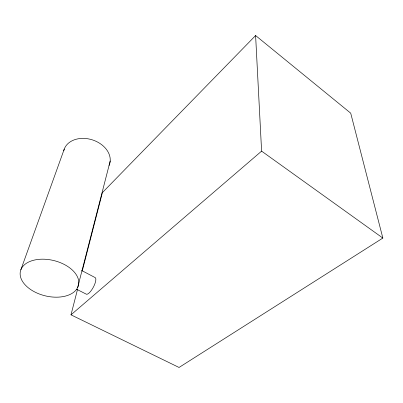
<?xml version="1.0" encoding="UTF-8"?>
<svg xmlns="http://www.w3.org/2000/svg" width="403" height="403" viewBox="0 0 403 403"><rect width="100%" height="100%" fill="white"/><g stroke="black" fill="none" stroke-linecap="round" stroke-linejoin="round"><path stroke-width="0.6" d="M82.232 271.058L102.372 192.629L255.603 35.54L350.711 113.167L382.85 238.067L179.043 367.46L70.993 314.834L77.552 289.299M77.628 287.601A29.872 18.16 13.7 0 0 42.511 259.179A29.872 18.16 13.7 0 0 28.255 287.767A29.872 18.16 13.7 0 0 77.628 287.601L110.205 160.993M20.835 269.834L64.273 149.045M70.993 314.834L261.602 151.135L255.603 35.54M76.52 289.193L85.98 294.004A9.43 2.972 -61.7 0 0 92.932 287.944A9.43 2.972 -61.7 0 0 95.325 277.682L81.577 270.458M261.602 151.135L382.85 238.067M63.765 150.732A23.883 17.858 17.3 0 1 92.544 139.922A23.883 17.858 17.3 0 1 109.052 165.482"/></g></svg>
